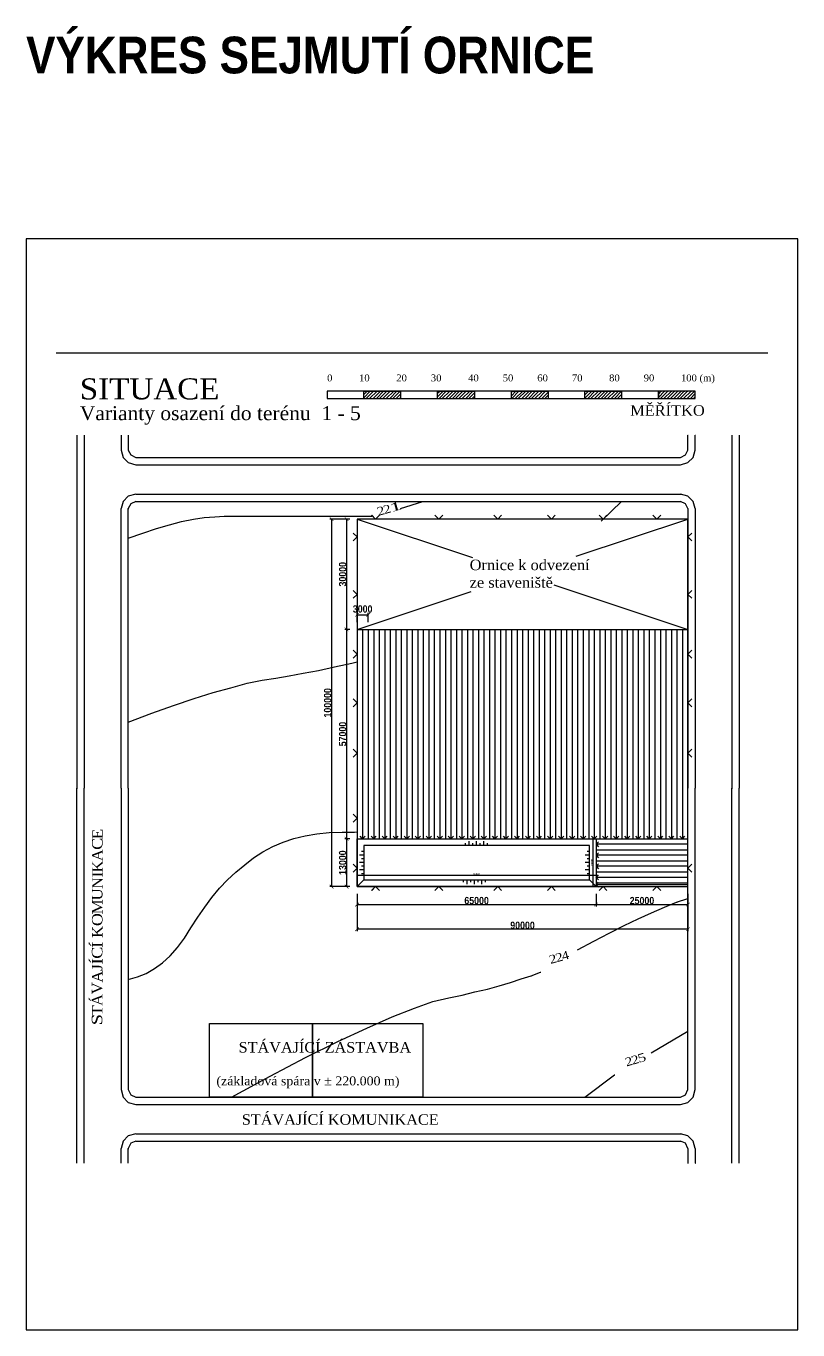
# Model space of a CAD drawing. Header units: millimetres. Extents: x -51 to 2999949, y -1641567 to 415040.
# Drawn here: x 2479949 to 2689949, y 59001 to 413883 of the extents above; entities that cross this region are included whole.
import ezdxf

# ---------------------------------------------------------------- set-up
doc = ezdxf.new("R2010")
doc.units = ezdxf.units.MM
doc.header["$LTSCALE"] = 75
doc.header["$MEASUREMENT"] = 0
doc.layers.get('0').update_dxf_attribs({"linetype": 'CONTINUOUS'})
doc.layers.add('ornice', color=7, linetype='CONTINUOUS', lineweight=30)
for name, color, linetype in [('ornice šipky', 7, 'CONTINUOUS'), ('pitná voda', 130, 'CONTINUOUS'), ('plot', 11, 'CONTINUOUS'), ('svahování', 80, 'CONTINUOUS'), ('zařízení staveniště', 7, 'CONTINUOUS'), ('ZEMINA', 7, 'CONTINUOUS')]:
    doc.layers.add(name, color=color, linetype=linetype)
doc.styles.add('názvy výkresů', font='ariblk.ttf', dxfattribs={"width": 0.75, "height": 10000})
doc.styles.add('TIMESNEWROMAN', font='times.ttf')
doc.styles.add('zařízení stavby', font='ariblk.ttf', dxfattribs={"width": 0.75, "height": 2000})
doc.styles.add('ŘEZ HLOUBKY', font='ariblk.ttf', dxfattribs={"width": 0.75, "height": 500})
doc.dimstyles.new('koty', dxfattribs={"dimscale": 0, "dimtxt": 500, "dimasz": 100, "dimexe": 100, "dimexo": 1000, "dimgap": 25, "dimtad": 1, "dimdec": 3, "dimrnd": 5, "dimzin": 12, "dimdsep": 46, "dimtxsty": 'ŘEZ HLOUBKY', "dimblk": 'ARCHTICK', "dimcen": 150, "dimdle": 65, "dimclrd": 256, "dimclre": 256, "dimclrt": 141, "dimadec": 0, "dimazin": 0, "dimtfac": 1, "dimtdec": 3, "dimtmove": 2, "dimatfit": 2, "dimldrblk": 'DOTSMALL', "dimfxl": 100, "dimfxlon": 1, "dimtolj": 1, "dimtzin": 0, "dimarcsym": 0})
doc.dimstyles.new('koty ornice', dxfattribs={"dimscale": 0, "dimtxt": 2000, "dimasz": 1000, "dimexe": 500, "dimexo": 2000, "dimgap": 25, "dimtad": 1, "dimdec": 3, "dimrnd": 5, "dimzin": 12, "dimdsep": 46, "dimtxsty": 'zařízení stavby', "dimblk": 'ARCHTICK', "dimcen": 150, "dimdle": 65, "dimclrd": 256, "dimclre": 256, "dimclrt": 141, "dimadec": 0, "dimazin": 0, "dimtfac": 1, "dimtdec": 3, "dimtmove": 2, "dimatfit": 2, "dimldrblk": 'DOTSMALL', "dimfxl": 100, "dimtolj": 1, "dimtzin": 0, "dimarcsym": 0})

# ---------------------------------------------------------------- blocks, each defined once
blk = doc.blocks.new('*U155')
at = {"layer": 'plot'}
for q in [(-1061, 530), (1061, 530)]:
    blk.add_line((0, -530), q, dxfattribs=at)
blk = doc.blocks.new('*U156')
at = {"layer": 'plot', "color": 0, "linetype": 'ByBlock', "lineweight": -2, "transparency": 16777216}
for p in [(0, 0), (5, 0), (10, 0), (15, 0), (20, 0), (25, 0), (30, 0), (35, 0), (40, 0)]:
    blk.add_blockref('*U155', p, dxfattribs=at)
blk = doc.blocks.new('*U157')
at = {"layer": 'plot'}
for q in [(-1061, 530), (1061, 530)]:
    blk.add_line((0, -530), q, dxfattribs=at)
blk = doc.blocks.new('*U158')
at = {"layer": 'plot', "color": 0, "linetype": 'ByBlock', "lineweight": -2, "transparency": 16777216}
for p in [(0, 0), (5, 0), (10, 0), (15, 0), (20, 0), (25, 0), (30, 0), (35, 0), (40, 0)]:
    blk.add_blockref('*U157', p, dxfattribs=at)
blk = doc.blocks.new('_ArchTick')
at = {"color": 0, "linetype": 'ByBlock', "const_width": 0.15}
blk.add_lwpolyline([(-0.5, -0.5), (0.5, 0.5)], dxfattribs=at)
blk = doc.blocks.new('*D159')
at = {"layer": 'ornice šipky', "lineweight": -2, "transparency": 16777216}
for p, q in [((2570020, 177684), (2570020, 167565)), ((2660020, 177684), (2660020, 167565)), ((2660085, 168065), (2569955, 168065))]:
    blk.add_line(p, q, dxfattribs=at)
at = {"layer": 'ornice šipky', "lineweight": -2, "transparency": 16777216, "xscale": 1000, "yscale": 1000, "zscale": 1000, "rotation": 180}
blk.add_blockref('_ArchTick', (2570020, 168065), dxfattribs=at)
at = {"layer": 'ornice šipky', "lineweight": -2, "transparency": 16777216, "xscale": 1000, "yscale": 1000, "zscale": 1000}
blk.add_blockref('_ArchTick', (2660020, 168065), dxfattribs=at)
at = {"layer": 'ornice šipky', "color": 141, "transparency": 16777216, "insert": (2615020, 169124), "char_height": 2000, "attachment_point": 5, "style": 'zařízení stavby'}
blk.add_mtext('\\A1;90000', dxfattribs=at)
blk = doc.blocks.new('_DotSmall')
at = {"color": 0, "linetype": 'ByBlock', "const_width": 0.5}
blk.add_lwpolyline([(-0.0625, 0, 1), (0.0625, 0, 1)], format="xyb", close=True, dxfattribs=at)
blk = doc.blocks.new('*D160')
at = {"layer": 'ornice šipky', "lineweight": -2, "transparency": 16777216}
for p, q in [((2568020, 279684), (2562562, 279684)), ((2563062, 279749), (2563062, 179619)), ((2568020, 179684), (2562562, 179684))]:
    blk.add_line(p, q, dxfattribs=at)
at = {"layer": 'ornice šipky', "lineweight": -2, "transparency": 16777216, "xscale": 1000, "yscale": 1000, "zscale": 1000}
for p, rotation in [((2563062, 279684), 90), ((2563062, 179684), 270)]:
    blk.add_blockref('_ArchTick', p, dxfattribs=dict(at, rotation=rotation))
at = {"layer": 'ornice šipky', "color": 141, "transparency": 16777216, "insert": (2562003, 229684), "char_height": 2000, "attachment_point": 5, "rotation": 90, "style": 'zařízení stavby'}
blk.add_mtext('\\A1;100000', dxfattribs=at)
blk = doc.blocks.new('*D219')
at = {"layer": 'zařízení staveniště', "lineweight": -2, "transparency": 16777216}
for p, q in [((2634179, 192684), (2634079, 192684)), ((2634179, 192749), (2634179, 179619)), ((2634179, 179684), (2634079, 179684))]:
    blk.add_line(p, q, dxfattribs=at)
at = {"layer": 'zařízení staveniště', "lineweight": -2, "transparency": 16777216, "xscale": 100, "yscale": 100, "zscale": 100}
for p, rotation in [((2634179, 192684), 90), ((2634179, 179684), 270)]:
    blk.add_blockref('_ArchTick', p, dxfattribs=dict(at, rotation=rotation))
at = {"layer": 'zařízení staveniště', "color": 141, "transparency": 16777216, "insert": (2633896, 186184), "char_height": 500, "attachment_point": 5, "rotation": 90, "style": 'ŘEZ HLOUBKY'}
blk.add_mtext('\\A1;13000', dxfattribs=at)
blk = doc.blocks.new('*D220')
at = {"layer": 'zařízení staveniště', "lineweight": -2, "transparency": 16777216}
for p, q in [((2569955, 182782), (2635085, 182782)), ((2570020, 182682), (2570020, 182882)), ((2635020, 182682), (2635020, 182882))]:
    blk.add_line(p, q, dxfattribs=at)
at = {"layer": 'zařízení staveniště', "lineweight": -2, "transparency": 16777216, "xscale": 100, "yscale": 100, "zscale": 100, "rotation": 180}
blk.add_blockref('_ArchTick', (2570020, 182782), dxfattribs=at)
at = {"layer": 'zařízení staveniště', "lineweight": -2, "transparency": 16777216, "xscale": 100, "yscale": 100, "zscale": 100}
blk.add_blockref('_ArchTick', (2635020, 182782), dxfattribs=at)
at = {"layer": 'zařízení staveniště', "color": 141, "transparency": 16777216, "insert": (2602520, 183065), "char_height": 500, "attachment_point": 5, "style": 'ŘEZ HLOUBKY'}
blk.add_mtext('\\A1;65000', dxfattribs=at)
blk = doc.blocks.new('*D221')
at = {"layer": 'ornice šipky', "lineweight": -2, "transparency": 16777216}
for p, q in [((2568020, 279684), (2566646, 279684)), ((2567146, 279749), (2567146, 249619)), ((2568020, 249684), (2566646, 249684))]:
    blk.add_line(p, q, dxfattribs=at)
at = {"layer": 'ornice šipky', "lineweight": -2, "transparency": 16777216, "xscale": 1000, "yscale": 1000, "zscale": 1000}
for p, rotation in [((2567146, 279684), 90), ((2567146, 249684), 270)]:
    blk.add_blockref('_ArchTick', p, dxfattribs=dict(at, rotation=rotation))
at = {"layer": 'ornice šipky', "color": 141, "transparency": 16777216, "insert": (2566087, 264684), "char_height": 2000, "attachment_point": 5, "rotation": 90, "style": 'zařízení stavby'}
blk.add_mtext('\\A1;30000', dxfattribs=at)
blk = doc.blocks.new('*D222')
at = {"layer": 'ornice šipky', "lineweight": -2, "transparency": 16777216}
for p, q in [((2568020, 249684), (2566646, 249684)), ((2567146, 249749), (2567146, 192619)), ((2568020, 192684), (2566646, 192684))]:
    blk.add_line(p, q, dxfattribs=at)
at = {"layer": 'ornice šipky', "lineweight": -2, "transparency": 16777216, "xscale": 1000, "yscale": 1000, "zscale": 1000}
for p, rotation in [((2567146, 249684), 90), ((2567146, 192684), 270)]:
    blk.add_blockref('_ArchTick', p, dxfattribs=dict(at, rotation=rotation))
at = {"layer": 'ornice šipky', "color": 141, "transparency": 16777216, "insert": (2566087, 221184), "char_height": 2000, "attachment_point": 5, "rotation": 90, "style": 'zařízení stavby'}
blk.add_mtext('\\A1;57000', dxfattribs=at)
blk = doc.blocks.new('*D223')
at = {"layer": 'ornice šipky', "lineweight": -2, "transparency": 16777216}
for p, q in [((2568020, 192684), (2566646, 192684)), ((2567146, 192749), (2567146, 179619)), ((2568020, 179684), (2566646, 179684))]:
    blk.add_line(p, q, dxfattribs=at)
at = {"layer": 'ornice šipky', "lineweight": -2, "transparency": 16777216, "xscale": 1000, "yscale": 1000, "zscale": 1000}
for p, rotation in [((2567146, 192684), 90), ((2567146, 179684), 270)]:
    blk.add_blockref('_ArchTick', p, dxfattribs=dict(at, rotation=rotation))
at = {"layer": 'ornice šipky', "color": 141, "transparency": 16777216, "insert": (2566087, 186184), "char_height": 2000, "attachment_point": 5, "rotation": 90, "style": 'zařízení stavby'}
blk.add_mtext('\\A1;13000', dxfattribs=at)
blk = doc.blocks.new('*D224')
at = {"layer": 'ornice šipky', "lineweight": -2, "transparency": 16777216}
for p, q in [((2570020, 177684), (2570020, 174284)), ((2635020, 177684), (2635020, 174284)), ((2569955, 174784), (2635085, 174784))]:
    blk.add_line(p, q, dxfattribs=at)
at = {"layer": 'ornice šipky', "lineweight": -2, "transparency": 16777216, "xscale": 1000, "yscale": 1000, "zscale": 1000, "rotation": 180}
blk.add_blockref('_ArchTick', (2570020, 174784), dxfattribs=at)
at = {"layer": 'ornice šipky', "lineweight": -2, "transparency": 16777216, "xscale": 1000, "yscale": 1000, "zscale": 1000}
blk.add_blockref('_ArchTick', (2635020, 174784), dxfattribs=at)
at = {"layer": 'ornice šipky', "color": 141, "transparency": 16777216, "insert": (2602520, 175843), "char_height": 2000, "attachment_point": 5, "style": 'zařízení stavby'}
blk.add_mtext('\\A1;65000', dxfattribs=at)
blk = doc.blocks.new('*D225')
at = {"layer": 'ornice šipky', "lineweight": -2, "transparency": 16777216}
for p, q in [((2635020, 177684), (2635020, 174284)), ((2660020, 177684), (2660020, 174284)), ((2634955, 174784), (2660085, 174784))]:
    blk.add_line(p, q, dxfattribs=at)
at = {"layer": 'ornice šipky', "lineweight": -2, "transparency": 16777216, "xscale": 1000, "yscale": 1000, "zscale": 1000, "rotation": 180}
blk.add_blockref('_ArchTick', (2635020, 174784), dxfattribs=at)
at = {"layer": 'ornice šipky', "lineweight": -2, "transparency": 16777216, "xscale": 1000, "yscale": 1000, "zscale": 1000}
blk.add_blockref('_ArchTick', (2660020, 174784), dxfattribs=at)
at = {"layer": 'ornice šipky', "color": 141, "transparency": 16777216, "insert": (2647520, 175843), "char_height": 2000, "attachment_point": 5, "style": 'zařízení stavby'}
blk.add_mtext('\\A1;25000', dxfattribs=at)
blk = doc.blocks.new('*D226')
at = {"layer": 'ornice šipky', "lineweight": -2, "transparency": 16777216}
for p, q in [((2569955, 253642), (2573085, 253642)), ((2570020, 251684), (2570020, 254142)), ((2573020, 251684), (2573020, 254142))]:
    blk.add_line(p, q, dxfattribs=at)
at = {"layer": 'ornice šipky', "lineweight": -2, "transparency": 16777216, "xscale": 1000, "yscale": 1000, "zscale": 1000, "rotation": 180}
blk.add_blockref('_ArchTick', (2570020, 253642), dxfattribs=at)
at = {"layer": 'ornice šipky', "lineweight": -2, "transparency": 16777216, "xscale": 1000, "yscale": 1000, "zscale": 1000}
blk.add_blockref('_ArchTick', (2573020, 253642), dxfattribs=at)
at = {"layer": 'ornice šipky', "color": 141, "transparency": 16777216, "insert": (2571520, 255214), "char_height": 2000, "attachment_point": 5, "style": 'zařízení stavby'}
blk.add_mtext('\\A1;3000', dxfattribs=at)

msp = doc.modelspace()

# ---------------------------------------------------------------- linework, layer by layer
for p, q in [((2488166.6185, 324920.1745), (2681752.1823, 324920.1745)), ((2509847.5854, 286496.2561), (2658142.3038, 286496.2561)), ((2509847.5854, 284515.909), (2658142.3038, 284515.909)), ((2571855.6645, 280452.3437), (2574041.7669, 280452.3437)), ((2509847.5854, 112354.1279), (2658142.3038, 112354.1279)), ((2509847.5854, 110399.4985), (2658142.3038, 110399.4985))]:
    msp.add_line(p, q)
msp.add_lwpolyline([(2479948.9938, 356001.2066), (2479948.9938, 59001.2066), (2689948.9938, 59001.2066), (2689948.9938, 356001.2066)], close=True)
for points in [[(2561851.0381, 312523.7166), (2571855.6645, 312523.7166), (2571855.6645, 314478.346), (2581860.2843, 314478.346), (2581860.2843, 312523.7166), (2591864.9041, 312523.7166), (2591864.9041, 314478.346), (2601972.395, 314478.346), (2601972.395, 312523.7166), (2611977.0279, 312523.7166), (2611977.0279, 314478.346), (2621981.6346, 314478.346), (2621981.6346, 312523.7166), (2631986.2675, 312523.7166), (2631986.2675, 314478.346), (2641990.8873, 314478.346), (2641990.8873, 312523.7166), (2651995.5072, 312523.7166), (2651995.5072, 314478.346), (2561851.0381, 314478.346), (2561851.0381, 312523.7166), (2652098.3783, 312523.7166)], [(2571855.6645, 313603.8893), (2572730.1081, 314478.346), (2572832.9792, 314478.346)], [(2571855.6645, 312729.4588), (2573604.5386, 314478.346), (2573707.4097, 314478.346)], [(2572498.635, 312523.7166), (2574478.9821, 314478.346), (2574607.5841, 314478.346)], [(2573398.7964, 312523.7166), (2575482.0146, 314478.346), (2575584.8857, 314478.346)], [(2574376.098, 312523.7166), (2576356.4582, 314478.346), (2576459.3293, 314478.346)], [(2575250.5546, 312523.7166), (2577230.9018, 314478.346), (2577359.4906, 314478.346)], [(2576150.7029, 312523.7166), (2578105.3322, 314478.346), (2578233.9211, 314478.346)], [(2577025.1465, 312523.7166), (2579005.4936, 314478.346), (2579108.3778, 314478.346)], [(2577899.5901, 312523.7166), (2579982.8083, 314478.346), (2580085.6794, 314478.346)], [(2578876.8916, 312523.7166), (2580857.2519, 314478.346), (2580985.8407, 314478.346)], [(2579777.0661, 312523.7166), (2581757.4132, 314478.346), (2581860.2843, 314478.346)], [(2580651.4966, 312523.7166), (2581860.2843, 313732.5044), (2581963.1554, 313732.5044)], [(2581525.9402, 312523.7166), (2581860.2843, 312832.3299), (2581963.1554, 312832.3299)], [(2591864.9041, 313938.2466), (2592507.8746, 314478.346), (2592636.4766, 314478.346)], [(2591864.9041, 312960.9188), (2593408.036, 314478.346), (2593510.9071, 314478.346)], [(2592302.1194, 312523.7166), (2594282.4665, 314478.346), (2594385.3507, 314478.346)], [(2593176.5629, 312523.7166), (2595259.7942, 314478.346), (2595388.3831, 314478.346)], [(2594179.5954, 312523.7166), (2596159.9425, 314478.346), (2596262.8136, 314478.346)], [(2595054.039, 312523.7166), (2597034.3861, 314478.346), (2597137.2703, 314478.346)], [(2595928.4825, 312523.7166), (2597908.8297, 314478.346), (2598011.7008, 314478.346)], [(2596802.913, 312523.7166), (2598783.2602, 314478.346), (2598886.1443, 314478.346)], [(2597677.3566, 312523.7166), (2599657.7168, 314478.346), (2599786.3057, 314478.346)], [(2598577.518, 312523.7166), (2600660.7362, 314478.346), (2600763.6073, 314478.346)], [(2599554.8326, 312523.7166), (2601535.1798, 314478.346), (2601638.064, 314478.346)], [(2600429.2762, 312523.7166), (2601972.395, 314041.1177), (2602075.2792, 314041.1177)], [(2601303.7067, 312523.7166), (2601972.395, 313166.6872), (2602075.2792, 313166.6872)], [(2611977.0279, 314169.7065), (2612311.359, 314478.346), (2612414.2432, 314478.346)], [(2611977.0279, 313269.5583), (2613185.8156, 314478.346), (2613288.6867, 314478.346)], [(2612079.899, 312523.7166), (2614060.2461, 314478.346), (2614188.835, 314478.346)], [(2612980.0473, 312523.7166), (2615063.2786, 314478.346), (2615166.1628, 314478.346)], [(2613854.5039, 312523.7166), (2615937.7222, 314478.346), (2616040.5933, 314478.346)], [(2614831.8055, 312523.7166), (2616812.1527, 314478.346), (2616915.0368, 314478.346)], [(2615706.2491, 312523.7166), (2617686.6093, 314478.346), (2617815.1982, 314478.346)], [(2616606.4105, 312523.7166), (2618586.7576, 314478.346), (2618689.6287, 314478.346)], [(2617480.841, 312523.7166), (2619461.2012, 314478.346), (2619564.0723, 314478.346)], [(2618355.2976, 312523.7166), (2620438.5158, 314478.346), (2620567.1047, 314478.346)], [(2619332.5992, 312523.7166), (2621312.9463, 314478.346), (2621441.5483, 314478.346)], [(2620232.7737, 312523.7166), (2621981.6346, 314272.6038), (2622084.5188, 314272.6038)], [(2621107.2041, 312523.7166), (2621981.6346, 313398.1471), (2622084.5188, 313398.1471)], [(2631986.2675, 314375.4749), (2632089.1386, 314478.346), (2632217.7275, 314478.346)], [(2631986.2675, 313501.0182), (2632989.3, 314478.346), (2633092.1842, 314478.346)], [(2631986.2675, 312626.5877), (2633863.7436, 314478.346), (2633966.6147, 314478.346)], [(2632757.8269, 312523.7166), (2634738.1741, 314478.346), (2634841.0452, 314478.346)], [(2633632.2705, 312523.7166), (2635715.5018, 314478.346), (2635844.0907, 314478.346)], [(2634635.303, 312523.7166), (2636615.6501, 314478.346), (2636718.5212, 314478.346)], [(2635509.7465, 312523.7166), (2637490.0937, 314478.346), (2637592.9778, 314478.346)], [(2636384.1901, 312523.7166), (2638364.5372, 314478.346), (2638467.4083, 314478.346)], [(2637258.6206, 312523.7166), (2639238.9677, 314478.346), (2639341.8388, 314478.346)], [(2638133.0642, 312523.7166), (2640242.0133, 314478.346), (2640344.8844, 314478.346)], [(2639136.0966, 312523.7166), (2641116.4438, 314478.346), (2641219.3149, 314478.346)], [(2640010.5402, 312523.7166), (2641990.8873, 314478.346), (2642093.7715, 314478.346)], [(2640884.9838, 312523.7166), (2641990.8873, 313603.8893), (2642093.7715, 313603.8893)], [(2641785.1321, 312523.7166), (2641990.8873, 312729.4588), (2642093.7715, 312729.4588)], [(2651995.5072, 312523.7166), (2662000.127, 312523.7166), (2662000.127, 314478.346), (2651995.5072, 314478.346), (2651995.5072, 312523.7166), (2652098.3783, 312523.7166)], [(2651995.5072, 313732.5044), (2652767.0666, 314478.346), (2652869.9507, 314478.346)], [(2651995.5072, 312832.3299), (2653641.5101, 314478.346), (2653744.3943, 314478.346)], [(2652535.6066, 312523.7166), (2654515.9537, 314478.346), (2654644.5426, 314478.346)], [(2653435.7549, 312523.7166), (2655518.9862, 314478.346), (2655621.8703, 314478.346)], [(2654413.0826, 312523.7166), (2656393.4297, 314478.346), (2656496.3008, 314478.346)], [(2655287.5131, 312523.7166), (2657267.8602, 314478.346), (2657396.4622, 314478.346)], [(2656187.6745, 312523.7166), (2658142.3038, 314478.346), (2658270.9058, 314478.346)], [(2657062.118, 312523.7166), (2659042.4652, 314478.346), (2659145.3363, 314478.346)], [(2657936.5485, 312523.7166), (2659916.8957, 314478.346), (2660019.7798, 314478.346)], [(2658811.0052, 312523.7166), (2660894.2234, 314478.346), (2661022.8123, 314478.346)], [(2659814.0246, 312523.7166), (2661794.3717, 314478.346), (2661897.2559, 314478.346)], [(2660688.4681, 312523.7166), (2662000.127, 313835.3755), (2662103.0111, 313835.3755)], [(2661562.9117, 312523.7166), (2662000.127, 312960.9188), (2662103.0111, 312960.9188)], [(2493799.0401, 302519.0837), (2493799.0401, 206459.2977), (2493901.9177, 206459.2977)], [(2495779.3872, 302519.0837), (2495779.3872, 206459.2977), (2495882.2648, 206459.2977)], [(2505784.0135, 302519.0837), (2505784.0135, 298455.5184), (2506324.1064, 296475.1713), (2507764.3607, 295060.6413), (2509847.5854, 294494.8241), (2658039.4327, 294494.8241), (2660019.7798, 295060.6413), (2661460.0406, 296475.1713), (2662000.127, 298455.5184), (2662000.127, 302519.0837), (2662103.0111, 302519.0837)], [(2507764.3607, 302519.0837), (2507764.3607, 298455.5184), (2508407.3312, 297143.8596), (2509847.5854, 296475.1713), (2658039.4327, 296475.1713), (2659351.0915, 297143.8596), (2660019.7798, 298455.5184), (2660019.7798, 302519.0837), (2660122.664, 302519.0837)], [(2672004.7468, 302519.0837), (2672004.7468, 206459.2977), (2672107.6179, 206459.2977)], [(2673985.0939, 302519.0837), (2673985.0939, 206459.2977), (2674087.9781, 206459.2977)], [(2509847.5854, 286496.2561), (2507764.3607, 285956.1567), (2506324.1064, 284515.909), (2505784.0135, 282535.5619), (2505886.8846, 282535.5619)], [(2509847.5854, 284515.909), (2508407.3312, 283847.2207), (2507764.3607, 282535.5619), (2507867.2383, 282535.5619)], [(2581860.2843, 282535.5619), (2587904.1968, 284515.909), (2588007.081, 284515.909)], [(2636384.1901, 279140.6848), (2641990.8873, 284515.909), (2642093.7715, 284515.909)], [(2662000.127, 282535.5619), (2661460.0406, 284515.909), (2660019.7798, 285956.1567), (2658039.4327, 286496.2561), (2658142.3038, 286496.2561)], [(2660019.7798, 282535.5619), (2659351.0915, 283847.2207), (2658039.4327, 284515.909), (2658142.3038, 284515.909)], [(2505784.0135, 206459.2977), (2505784.0135, 282535.5619), (2505886.8846, 282535.5619)], [(2507764.3607, 206459.2977), (2507764.3607, 282535.5619), (2507867.2383, 282535.5619)], [(2507764.3607, 274537.0201), (2511725.0615, 275848.6789), (2515454.2892, 277160.3377), (2518977.7682, 278137.6393), (2522269.7742, 279037.8137), (2525458.909, 279680.7843), (2528416.5708, 280117.9864), (2531271.3615, 280349.4726), (2533817.5258, 280452.3437), (2571958.5356, 280452.3437)], [(2660019.7798, 282535.5619), (2660019.7798, 206459.2977), (2660122.664, 206459.2977)], [(2662000.127, 282535.5619), (2662000.127, 206459.2977), (2662103.0111, 206459.2977)], [(2507764.3607, 224462.4724), (2514142.6304, 226880.0348), (2520057.954, 228963.2661), (2525664.6577, 230840.7421), (2530834.1397, 232486.732), (2535669.2776, 233798.3908), (2540067.2001, 235007.1785), (2544156.4898, 235881.6352), (2547885.7175, 236421.7346), (2551512.0742, 236987.5257), (2555369.8973, 237733.3673), (2559536.3469, 238504.9529), (2563831.3918, 239507.9722), (2568563.6455, 240485.3), (2570019.7798, 240849.3336), (2570019.7798, 240849.3336), (2570019.7798, 240849.3336)], [(2493799.0401, 104355.573), (2493799.0401, 206459.2977), (2493901.9177, 206459.2977)], [(2495779.3872, 104355.573), (2495779.3872, 206459.2977), (2495882.2648, 206459.2977)], [(2505784.0135, 206459.2977), (2505784.0135, 124441.9724), (2506324.1064, 122358.7477), (2507764.3607, 120918.4934), (2509847.5854, 120378.4005), (2658039.4327, 120378.4005), (2660019.7798, 120918.4934), (2661460.0406, 122358.7477), (2662000.127, 124441.9724), (2662000.127, 206459.2977), (2662103.0111, 206459.2977)], [(2507764.3607, 206459.2977), (2507764.3607, 124441.9724), (2508407.3312, 123027.436), (2509847.5854, 122358.7477), (2658039.4327, 122358.7477), (2659351.0915, 123027.436), (2660019.7798, 124441.9724), (2660019.7798, 206459.2977), (2660122.664, 206459.2977)], [(2672004.7468, 104355.573), (2672004.7468, 206459.2977), (2672107.6179, 206459.2977)], [(2673985.0939, 104355.573), (2673985.0939, 206459.2977), (2674087.9781, 206459.2977)], [(2507764.3607, 154404.4029), (2510284.8072, 155073.0912), (2512599.4985, 156050.4058), (2514914.1898, 157387.7824), (2517100.2922, 158905.1965), (2519183.5169, 160782.6726), (2521163.8641, 163097.3638), (2523041.3401, 165617.7973), (2524790.2207, 168472.6011), (2526667.6902, 171327.3787), (2528545.1662, 174079.2983), (2530525.5133, 176702.616), (2532608.7381, 179223.0625), (2534794.8405, 181537.7538), (2537006.6607, 183620.972), (2539424.2296, 185601.3322), (2541841.7985, 187453.0774), (2544362.2451, 189099.0935), (2547114.1581, 190539.3412), (2549866.0712, 191748.1289), (2552823.733, 192725.4436), (2555909.9902, 193497.0161), (2559099.1251, 194037.1024), (2562391.1376, 194371.4466), (2565914.6166, 194500.0354), (2569335.2179, 194500.0354), (2570019.7798, 194541.5249), (2570019.7798, 194541.5249), (2570019.7798, 194541.5249), (2570019.7798, 194541.5249), (2570019.7798, 194541.5249), (2570019.7798, 194541.5249), (2570019.7798, 194541.5249)], [(2630005.9204, 162428.6625), (2634403.843, 164846.2379), (2638595.9972, 167032.3403), (2642659.5756, 169115.5716), (2646491.681, 170890.1635), (2650118.0311, 172536.1665), (2653641.5101, 174079.2983), (2656933.5292, 175390.9572), (2657062.118, 175390.9572)], [(2656933.5292, 175390.9572), (2660019.7798, 176471.1429), (2660122.664, 176471.1429)], [(2617377.9699, 155407.4353), (2619898.4164, 156384.75), (2620001.2875, 156384.75)], [(2535797.873, 122358.7477), (2546342.5922, 128068.3291), (2556012.8679, 133109.2222), (2564808.7065, 137507.1317), (2572627.2239, 141133.4818), (2579545.5799, 144194.0278), (2585589.5186, 146611.6032), (2590656.1295, 148386.1951), (2594951.1548, 149363.5098), (2598577.518, 150135.0692), (2602075.2792, 151009.5127), (2605495.8871, 151781.0852), (2608685.022, 152655.5157), (2611771.2726, 153529.9593), (2614626.0633, 154532.9917), (2617377.9699, 155407.4353), (2617480.841, 155407.4353)], [(2529856.825, 122358.7477), (2529856.825, 142445.1406), (2587904.1968, 142445.1406), (2587904.1968, 122358.7477), (2557890.3439, 122358.7477), (2557890.3439, 142445.1406), (2557890.3439, 122358.7477), (2529856.825, 122358.7477), (2529959.7027, 122358.7477)], [(2650015.16, 134420.881), (2660019.7798, 140361.9224), (2660122.664, 140361.9224)], [(2631986.2675, 122358.7477), (2640010.5402, 128402.6732), (2640113.4113, 128402.6732)], [(2509847.5854, 112354.1279), (2507764.3607, 111814.035), (2506324.1064, 110399.4985), (2505784.0135, 108419.1448), (2505886.8846, 108419.1448)], [(2509847.5854, 110399.4985), (2508407.3312, 109833.6813), (2507764.3607, 108419.1448), (2507867.2383, 108419.1448)], [(2662000.127, 108419.1448), (2661460.0406, 110399.4985), (2660019.7798, 111814.035), (2658039.4327, 112354.1279), (2658142.3038, 112354.1279)], [(2660019.7798, 108419.1448), (2659351.0915, 109833.6813), (2658039.4327, 110399.4985), (2658142.3038, 110399.4985)], [(2505784.0135, 104355.573), (2505784.0135, 108419.1448), (2505886.8846, 108419.1448)], [(2507764.3607, 104355.573), (2507764.3607, 108419.1448), (2507867.2383, 108419.1448)], [(2660019.7798, 108419.1448), (2660019.7798, 104355.573), (2660122.664, 104355.573)], [(2662000.127, 108419.1448), (2662000.127, 104355.573), (2662103.0111, 104355.573)]]:
    msp.add_lwpolyline(points)
at = {"layer": 'ornice'}
for p, q in [((2570019.7798, 249684.2977), (2660019.7798, 249684.2977)), ((2573019.7798, 249684.2977), (2573019.7798, 192684.2977)), ((2576019.7798, 249684.2977), (2576019.7798, 192684.2977)), ((2579019.7798, 249684.2977), (2579019.7798, 192684.2977)), ((2582019.7798, 249684.2977), (2582019.7798, 192684.2977)), ((2585019.7798, 249684.2977), (2585019.7798, 192684.2977)), ((2588019.7798, 249684.2977), (2588019.7798, 192684.2977)), ((2591019.7798, 249684.2977), (2591019.7798, 192684.2977)), ((2594019.7798, 249684.2977), (2594019.7798, 192684.2977)), ((2597019.7798, 249684.2977), (2597019.7798, 192684.2977)), ((2600019.7798, 249684.2977), (2600019.7798, 192684.2977)), ((2603019.7798, 249684.2977), (2603019.7798, 192684.2977)), ((2606019.7798, 249684.2977), (2606019.7798, 192684.2977)), ((2609019.7798, 249684.2977), (2609019.7798, 192684.2977)), ((2612019.7798, 249684.2977), (2612019.7798, 192684.2977)), ((2615019.7798, 249684.2977), (2615019.7798, 192684.2977)), ((2618019.7798, 249684.2977), (2618019.7798, 192684.2977)), ((2621019.7798, 249684.2977), (2621019.7798, 192684.2977)), ((2624019.7798, 249684.2977), (2624019.7798, 192684.2977)), ((2627019.7798, 249684.2977), (2627019.7798, 192684.2977)), ((2630019.7798, 249684.2977), (2630019.7798, 192684.2977)), ((2633019.7798, 249684.2977), (2633019.7798, 192684.2977)), ((2636019.7798, 249684.2977), (2636019.7798, 192684.2977)), ((2639019.7798, 249684.2977), (2639019.7798, 192684.2977)), ((2642019.7798, 249684.2977), (2642019.7798, 192684.2977)), ((2645019.7798, 249684.2977), (2645019.7798, 192684.2977)), ((2648019.7798, 249684.2977), (2648019.7798, 192684.2977)), ((2651019.7798, 249684.2977), (2651019.7798, 192684.2977)), ((2654019.7798, 249684.2977), (2654019.7798, 192684.2977)), ((2657019.7798, 249684.2977), (2657019.7798, 192684.2977)), ((2570019.7798, 192684.2977), (2660019.7798, 192684.2977)), ((2635019.7798, 192684.2977), (2635019.7798, 179684.2977)), ((2635019.7798, 189684.2977), (2660019.7798, 189684.2977)), ((2635019.7798, 186684.2977), (2660019.7798, 186684.2977)), ((2635019.7798, 183684.2977), (2660019.7798, 183684.2977)), ((2635019.7798, 180684.2977), (2660019.7798, 180684.2977))]:
    msp.add_line(p, q, dxfattribs=at)
at = {"layer": 'ornice šipky'}
for p, q in [((2570019.7798, 279684.2977), (2601444.487, 269209.3953)), ((2629657.3793, 269563.4975), (2660019.7798, 279684.2977)), ((2570019.7798, 249684.2977), (2601046.9099, 260026.6744)), ((2623571.4374, 261833.7452), (2660019.7798, 249684.2977)), ((2571519.7798, 249684.2977), (2571519.7798, 192684.2977)), ((2574519.7798, 249684.2977), (2574519.7798, 192684.2977)), ((2577519.7798, 249684.2977), (2577519.7798, 192684.2977)), ((2580519.7798, 249684.2977), (2580519.7798, 192684.2977)), ((2583519.7798, 249684.2977), (2583519.7798, 192684.2977)), ((2586519.7798, 249684.2977), (2586519.7798, 192684.2977)), ((2589519.7798, 249684.2977), (2589519.7798, 192684.2977)), ((2592519.7798, 249684.2977), (2592519.7798, 192684.2977)), ((2595519.7798, 249684.2977), (2595519.7798, 192684.2977)), ((2598519.7798, 249684.2977), (2598519.7798, 192684.2977)), ((2601519.7798, 249684.2977), (2601519.7798, 192684.2977)), ((2604519.7798, 249684.2977), (2604519.7798, 192684.2977)), ((2607519.7798, 249684.2977), (2607519.7798, 192684.2977)), ((2610519.7798, 249684.2977), (2610519.7798, 192684.2977)), ((2613519.7798, 249684.2977), (2613519.7798, 192684.2977)), ((2616519.7798, 249684.2977), (2616519.7798, 192684.2977)), ((2619519.7798, 249684.2977), (2619519.7798, 192684.2977)), ((2622519.7798, 249684.2977), (2622519.7798, 192684.2977)), ((2625519.7798, 249684.2977), (2625519.7798, 192684.2977)), ((2628519.7798, 249684.2977), (2628519.7798, 192684.2977)), ((2631519.7798, 249684.2977), (2631519.7798, 192684.2977)), ((2634519.7798, 249684.2977), (2634519.7798, 192684.2977)), ((2637519.7798, 249684.2977), (2637519.7798, 192684.2977)), ((2640519.7798, 249684.2977), (2640519.7798, 192684.2977)), ((2643519.7798, 249684.2977), (2643519.7798, 192684.2977)), ((2646519.7798, 249684.2977), (2646519.7798, 192684.2977)), ((2649519.7798, 249684.2977), (2649519.7798, 192684.2977)), ((2652519.7798, 249684.2977), (2652519.7798, 192684.2977)), ((2655519.7798, 249684.2977), (2655519.7798, 192684.2977)), ((2658519.7798, 249684.2977), (2658519.7798, 192684.2977)), ((2571519.7798, 192684.2977), (2570812.6731, 193391.4044)), ((2571519.7798, 192684.2977), (2572226.8866, 193391.4044)), ((2574519.7798, 192684.2977), (2573812.6731, 193391.4044)), ((2574519.7798, 192684.2977), (2575226.8866, 193391.4044)), ((2577519.7798, 192684.2977), (2576812.6731, 193391.4044)), ((2577519.7798, 192684.2977), (2578226.8866, 193391.4044)), ((2580519.7798, 192684.2977), (2579812.6731, 193391.4044)), ((2580519.7798, 192684.2977), (2581226.8866, 193391.4044)), ((2583519.7798, 192684.2977), (2582812.6731, 193391.4044)), ((2583519.7798, 192684.2977), (2584226.8866, 193391.4044)), ((2586519.7798, 192684.2977), (2585812.6731, 193391.4044)), ((2586519.7798, 192684.2977), (2587226.8866, 193391.4044)), ((2589519.7798, 192684.2977), (2588812.6731, 193391.4044)), ((2589519.7798, 192684.2977), (2590226.8866, 193391.4044)), ((2592519.7798, 192684.2977), (2591812.6731, 193391.4044)), ((2592519.7798, 192684.2977), (2593226.8866, 193391.4044)), ((2595519.7798, 192684.2977), (2594812.6731, 193391.4044)), ((2595519.7798, 192684.2977), (2596226.8866, 193391.4044)), ((2598519.7798, 192684.2977), (2597812.6731, 193391.4044)), ((2598519.7798, 192684.2977), (2599226.8866, 193391.4044)), ((2601519.7798, 192684.2977), (2600812.6731, 193391.4044)), ((2601519.7798, 192684.2977), (2602226.8866, 193391.4044)), ((2604519.7798, 192684.2977), (2603812.6731, 193391.4044)), ((2604519.7798, 192684.2977), (2605226.8866, 193391.4044)), ((2607519.7798, 192684.2977), (2606812.6731, 193391.4044)), ((2607519.7798, 192684.2977), (2608226.8866, 193391.4044)), ((2610519.7798, 192684.2977), (2609812.6731, 193391.4044)), ((2610519.7798, 192684.2977), (2611226.8866, 193391.4044)), ((2613519.7798, 192684.2977), (2612812.6731, 193391.4044)), ((2613519.7798, 192684.2977), (2614226.8866, 193391.4044)), ((2616519.7798, 192684.2977), (2615812.6731, 193391.4044)), ((2616519.7798, 192684.2977), (2617226.8866, 193391.4044)), ((2619519.7798, 192684.2977), (2618812.6731, 193391.4044)), ((2619519.7798, 192684.2977), (2620226.8866, 193391.4044)), ((2622519.7798, 192684.2977), (2621812.6731, 193391.4044)), ((2622519.7798, 192684.2977), (2623226.8866, 193391.4044)), ((2625519.7798, 192684.2977), (2624812.6731, 193391.4044)), ((2625519.7798, 192684.2977), (2626226.8866, 193391.4044)), ((2628519.7798, 192684.2977), (2627812.6731, 193391.4044)), ((2628519.7798, 192684.2977), (2629226.8866, 193391.4044)), ((2631519.7798, 192684.2977), (2630812.6731, 193391.4044)), ((2631519.7798, 192684.2977), (2632226.8866, 193391.4044)), ((2634519.7798, 192684.2977), (2633812.6731, 193391.4044)), ((2634519.7798, 192684.2977), (2635226.8866, 193391.4044)), ((2635019.7798, 191184.2977), (2635726.8866, 191891.4044)), ((2637519.7798, 192684.2977), (2636812.6731, 193391.4044)), ((2637519.7798, 192684.2977), (2638226.8866, 193391.4044)), ((2640519.7798, 192684.2977), (2639812.6731, 193391.4044)), ((2640519.7798, 192684.2977), (2641226.8866, 193391.4044)), ((2643519.7798, 192684.2977), (2642812.6731, 193391.4044)), ((2643519.7798, 192684.2977), (2644226.8866, 193391.4044)), ((2646519.7798, 192684.2977), (2645812.6731, 193391.4044)), ((2646519.7798, 192684.2977), (2647226.8866, 193391.4044)), ((2649519.7798, 192684.2977), (2648812.6731, 193391.4044)), ((2649519.7798, 192684.2977), (2650226.8866, 193391.4044)), ((2652519.7798, 192684.2977), (2651812.6731, 193391.4044)), ((2652519.7798, 192684.2977), (2653226.8866, 193391.4044)), ((2655519.7798, 192684.2977), (2654812.6731, 193391.4044)), ((2655519.7798, 192684.2977), (2656226.8866, 193391.4044)), ((2658519.7798, 192684.2977), (2657812.6731, 193391.4044)), ((2658519.7798, 192684.2977), (2659226.8866, 193391.4044)), ((2635019.7798, 191184.2977), (2635726.8866, 190477.1909)), ((2660019.7798, 191184.2977), (2635019.7798, 191184.2977)), ((2635019.7798, 188184.2977), (2635726.8866, 188891.4044)), ((2660019.7798, 188184.2977), (2635019.7798, 188184.2977)), ((2635019.7798, 188184.2977), (2635726.8866, 187477.1909)), ((2635019.7798, 185184.2977), (2635726.8866, 185891.4044)), ((2660019.7798, 185184.2977), (2635019.7798, 185184.2977)), ((2635019.7798, 185184.2977), (2635726.8866, 184477.1909)), ((2635019.7798, 182184.2977), (2635726.8866, 182891.4044)), ((2660019.7798, 182184.2977), (2635019.7798, 182184.2977)), ((2635019.7798, 182184.2977), (2635726.8866, 181477.1909)), ((2635019.7798, 180184.2977), (2635726.8866, 180891.4044)), ((2660019.7798, 180184.2977), (2635019.7798, 180184.2977)), ((2635019.7798, 180184.2977), (2635726.8866, 179477.1909))]:
    msp.add_line(p, q, dxfattribs=at)
at = {"layer": 'pitná voda'}
msp.add_line((2660019.7798, 199959.2977), (2660019.7798, 199959.2977), dxfattribs=at)
msp.add_line((2660019.7798, 199959.2977), (2660019.7798, 199959.2977), dxfattribs=at)
at = {"layer": 'plot'}
for p, q in [((2592246.5343, 279684.2977), (2591185.8741, 280744.9578)), ((2592246.5343, 279684.2977), (2593307.1945, 280744.9578)), ((2608282.9357, 279684.2977), (2607222.2755, 280744.9578)), ((2608282.9357, 279684.2977), (2609343.5959, 280744.9578)), ((2622860.0852, 279684.2977), (2621799.425, 280744.9578)), ((2622860.0852, 279684.2977), (2623920.7453, 280744.9578)), ((2636943.3081, 279684.2977), (2635882.6479, 280744.9578)), ((2636943.3081, 279684.2977), (2638003.9683, 280744.9578)), ((2651549.3038, 279684.2977), (2650488.6436, 280744.9578)), ((2651549.3038, 279684.2977), (2652609.964, 280744.9578)), ((2570019.7798, 274821.7758), (2568959.1197, 275882.436)), ((2570019.7798, 274821.7758), (2568959.1197, 273761.1156)), ((2660019.7798, 274821.7758), (2661080.44, 275882.436)), ((2660019.7798, 274821.7758), (2661080.44, 273761.1156)), ((2570019.7798, 259198.1299), (2568959.1197, 260258.7901)), ((2570019.7798, 259198.1299), (2568959.1197, 258137.4697)), ((2660019.7798, 259198.1299), (2661080.44, 260258.7901)), ((2660019.7798, 259198.1299), (2661080.44, 258137.4697)), ((2570019.7798, 242920.1774), (2568959.1197, 243980.8375)), ((2570019.7798, 242920.1774), (2568959.1197, 241859.5172)), ((2660019.7798, 242920.1774), (2661080.44, 243980.8375)), ((2660019.7798, 242920.1774), (2661080.44, 241859.5172)), ((2570019.7798, 229684.2977), (2568959.1197, 230744.9578)), ((2660019.7798, 229684.2977), (2661080.44, 230744.9578)), ((2570019.7798, 229684.2977), (2568959.1197, 228623.6375)), ((2660019.7798, 229684.2977), (2661080.44, 228623.6375)), ((2570019.7798, 215974.0609), (2568959.1197, 217034.7211)), ((2660019.7798, 215974.0609), (2661080.44, 217034.7211)), ((2570019.7798, 215974.0609), (2568959.1197, 214913.4008)), ((2660019.7798, 215974.0609), (2661080.44, 214913.4008)), ((2570019.7798, 198294.1441), (2568959.1197, 199354.8042)), ((2570019.7798, 198294.1441), (2568959.1197, 197233.4839)), ((2570019.7798, 184684.2977), (2568959.1197, 185744.9578)), ((2570019.7798, 184684.2977), (2568959.1197, 183623.6375)), ((2660019.7798, 184684.2977), (2661080.44, 185744.9578)), ((2660019.7798, 184684.2977), (2661080.44, 183623.6375)), ((2592246.5343, 179684.2977), (2591185.8741, 178623.6375)), ((2592246.5343, 179684.2977), (2593307.1945, 178623.6375)), ((2608282.9357, 179684.2977), (2607222.2755, 178623.6375)), ((2608282.9357, 179684.2977), (2609343.5959, 178623.6375)), ((2622860.0852, 179684.2977), (2621799.425, 178623.6375)), ((2622860.0852, 179684.2977), (2623920.7453, 178623.6375)), ((2636943.3081, 179684.2977), (2635882.6479, 178623.6375)), ((2636943.3081, 179684.2977), (2638003.9683, 178623.6375)), ((2651549.3038, 179684.2977), (2650488.6436, 178623.6375)), ((2651549.3038, 179684.2977), (2652609.964, 178623.6375))]:
    msp.add_line(p, q, dxfattribs=at)
msp.add_lwpolyline([(2570019.7798, 179684.2977), (2660019.7798, 179684.2977), (2660019.7798, 279684.2977), (2570019.7798, 279684.2977)], close=True, dxfattribs=at)
at = {"layer": 'svahování'}
for p, q in [((2600519.7798, 190884.7109), (2600519.7798, 192009.7109)), ((2602519.7798, 190884.7109), (2602519.7798, 192009.7109)), ((2604519.7798, 190884.7109), (2604519.7798, 192009.7109)), ((2571819.3666, 188184.2977), (2570694.3666, 188184.2977)), ((2571819.3666, 189184.2977), (2571194.3666, 189184.2977)), ((2599519.7798, 190916.4396), (2599519.7798, 191509.7109)), ((2601519.7798, 190884.7109), (2601519.7798, 191509.7109)), ((2603519.7798, 190884.7109), (2603519.7798, 191509.7109)), ((2605519.7798, 190884.7109), (2605519.7798, 191509.7109)), ((2633220.1931, 188184.2977), (2632095.1931, 188184.2977)), ((2633220.1931, 189184.2977), (2632595.1931, 189184.2977)), ((2571819.3666, 186184.2977), (2570694.3666, 186184.2977)), ((2571819.3666, 187184.2977), (2571194.3666, 187184.2977)), ((2571819.3666, 185184.2977), (2571194.3666, 185184.2977)), ((2633220.1931, 186184.2977), (2632095.1931, 186184.2977)), ((2633220.1931, 187184.2977), (2632595.1931, 187184.2977)), ((2633220.1931, 185184.2977), (2632595.1931, 185184.2977)), ((2571819.3666, 184184.2977), (2570694.3666, 184184.2977)), ((2571787.638, 183184.2977), (2571194.3666, 183184.2977)), ((2598886.038, 181483.8844), (2598886.038, 180858.8844)), ((2599886.038, 181483.8844), (2599886.038, 180358.8844)), ((2600886.038, 181483.8844), (2600886.038, 180858.8844)), ((2601886.038, 181483.8844), (2601886.038, 180358.8844)), ((2602886.038, 181483.8844), (2602886.038, 180858.8844)), ((2603886.038, 181483.8844), (2603886.038, 180358.8844)), ((2604886.038, 181452.1558), (2604886.038, 180858.8844)), ((2633220.1931, 184184.2977), (2632095.1931, 184184.2977)), ((2633188.4644, 183184.2977), (2632595.1931, 183184.2977))]:
    msp.add_line(p, q, dxfattribs=at)
at = {"layer": 'zařízení staveniště'}
for p, q in [((2660019.7798, 202459.2977), (2660019.7798, 212459.2977)), ((2633220.1931, 190884.7109), (2571819.3666, 190884.7109)), ((2571819.3666, 190884.7109), (2571819.3666, 181483.8844)), ((2633220.1931, 181483.8844), (2633220.1931, 190884.7109)), ((2570019.7798, 179684.2977), (2571819.3666, 181483.8844)), ((2571819.3666, 181483.8844), (2633220.1931, 181483.8844)), ((2635019.7798, 179684.2977), (2633220.1931, 181483.8844))]:
    msp.add_line(p, q, dxfattribs=at)
msp.add_lwpolyline([(2570019.7798, 192684.2977), (2635019.7798, 192684.2977), (2635019.7798, 179684.2977), (2570019.7798, 179684.2977)], close=True, dxfattribs=at)

# ---------------------------------------------------------------- block references
at = {"layer": 'plot'}
msp.add_blockref('*U158', (2575019.7798, 280214.6278), dxfattribs=at)
at = {"layer": 'plot', "xscale": -1, "rotation": 180}
msp.add_blockref('*U156', (2575019.7798, 179153.9676), dxfattribs=at)

# ---------------------------------------------------------------- texts
at = {"attachment_point": 7, "style": 'TIMESNEWROMAN'}
for s, insert, char_height, width in [('\\W1.04;SITUACE', (2494570.606, 312189.4902), 5726.351254, 39233.210613), ('\\W1.03;0\\~\\~\\~\\~\\~\\~\\~\\~\\~\\~10\\~\\~\\~\\~\\~\\~\\~\\~\\~\\~20\\~\\~\\~\\~\\~\\~\\~\\~\\~30\\~\\~\\~\\~\\~\\~\\~\\~\\~\\~40\\~\\~\\~\\~\\~\\~\\~\\~\\~50\\~\\~\\~\\~\\~\\~\\~\\~\\~60\\~\\~\\~\\~\\~\\~\\~\\~\\~70\\~\\~\\~\\~\\~\\~\\~\\~\\~\\~80\\~\\~\\~\\~\\~\\~\\~\\~\\~90\\~\\~\\~\\~\\~\\~\\~\\~\\~\\~100\\~(m)', (2561851.0381, 316587.4128), 1861.0337746, 104185.902222), ('\\W1.02;Varianty\\~osazení\\~do\\~terénu\\~\\~1\\~-\\~5', (2494570.606, 305373.9922), 3793.664797, 76615.213946), ('\\W1.03;MĚŘÍTKO', (2644305.5786, 307791.5676), 2863.160702, 21087.585931), ('{\\W1.03;Ornice k odvezení ze staveniště}', (2600640.3529, 260981.0613), 2863.160702, 33376.254525), ('\\W1.02;STÁVAJÍCÍ\\~ZÁSTAVBA', (2537778.2266, 134421.0118), 2863.160702, 47179.177469), ('\\W1.03;(základová\\~spára\\~v\\~±\\~220.000\\~m)', (2531734.3011, 124776.4539), 2433.709411, 49434.835916), ('\\W1.02;STÁVAJÍCÍ\\~KOMUNIKACE', (2538652.6637, 114771.8668), 2863.160702, 53670.587301)]:
    msp.add_mtext(s, dxfattribs=dict(at, insert=insert, char_height=char_height, width=width))
for s, insert, char_height, width, rotation in [('\\W1.95;1', (2579185.4395, 281532.8303), 2289.83564, 3945.505769, 15.800195223), ('\\W1.16;2', (2575816.3587, 280555.3456), 2289.83564, 3047.345227, 15.800195223), ('\\W1.16;2', (2577513.7188, 281044.0356), 2289.83564, 3047.345227, 15.800195223), ('\\W1.14;C', (2500793.7907, 189665.12), 2863.05416, 4490.011551, 89.900411366), ('\\W1.09;E', (2500819.3777, 192519.8976), 2863.05416, 4188.811084, 89.900411366), ('\\W1.04;A', (2500793.6992, 186578.7777), 2863.05416, 4592.758633, 89.900411366), ('\\W1.03;K', (2500793.6992, 183518.4149), 2863.05416, 4572.933721, 89.900411366), ('\\W1.02;N', (2500793.7907, 179017.6474), 2863.05416, 4557.722998, 89.900411366), ('\\W1.19;I', (2500793.7907, 182078.0233), 2863.05416, 3142.167689, 89.900411366), ('\\W1.04;U', (2500768.243, 175931.3967), 2863.05416, 4588.465591, 89.900411366), ('\\W1.07;M', (2500768.158, 172099.4221), 2863.05416, 5402.248105, 89.900411366), ('\\W1.13;O', (2500768.2822, 168910.3788), 2863.05416, 4720.524113, 89.900411366), ('\\W1.03;K', (2500768.4523, 165721.3748), 2863.05416, 4572.933721, 89.900411366), ('\\W1.19;Í', (2500768.4981, 162969.2851), 2863.05416, 3142.167689, 89.900411366), ('\\W1.19;Í', (2500742.6495, 158468.6223), 2863.05416, 3142.167689, 89.900411366), ('\\W1.14;C', (2500742.6953, 160011.7411), 2863.05416, 4490.011551, 89.900411366), ('\\W1.16;2', (2622649.3811, 158597.512), 2289.83564, 3047.345227, 15.800195223), ('\\W1.16;2', (2624346.7804, 159060.275), 2289.83564, 3047.345227, 15.800195223), ('\\W1.13;4', (2626018.5534, 159549.0566), 2289.83564, 3009.2889, 15.800195223), ('\\W1.09;J', (2500742.6953, 156719.5258), 2863.05416, 3226.500007, 89.900411366), ('\\W1.04;A', (2500742.8196, 153530.5218), 2863.05416, 4592.758633, 89.900411366), ('\\W1.05;V', (2500742.9962, 150341.4654), 2863.05416, 4599.969062, 89.900411366), ('\\W1.04;Á', (2500717.3176, 147177.9175), 2863.05416, 4592.758633, 89.900411366), ('\\W1.12;T', (2500717.3569, 144425.8802), 2863.05416, 4225.102355, 89.900411366), ('\\W1.28;S', (2500717.4027, 141905.172), 2863.05416, 4219.334297, 89.900411366), ('\\W1.16;2', (2643301.4343, 130692.6409), 2289.83564, 3047.345227, 15.800195223), ('\\W1.16;2', (2644998.7812, 131181.331), 2289.83564, 3047.345227, 15.800195223), ('\\W1.31;5', (2646696.1543, 131670.0341), 2289.83564, 3222.341082, 15.800195223)]:
    msp.add_mtext(s, dxfattribs=dict(at, insert=insert, char_height=char_height, width=width, rotation=rotation))
at = {"layer": 'ZEMINA', "insert": (2479948.9938, 411001.2066), "char_height": 10000, "attachment_point": 1, "style": 'názvy výkresů'}
msp.add_mtext_dynamic_manual_height_columns('VÝKRES SEJMUTÍ ORNICE', width=183031.750957, gutter_width=50000, heights=[0], dxfattribs=at)

# ---------------------------------------------------------------- dimensions: what is measured, and where the dimension line sits
at = {"layer": 'ornice šipky'}
for base, p1, p2, picture, middle in [((2563061.8624, 179684.2977), (2570019.7798, 279684.2977), (2570019.7798, 179684.2977), '*D160', (2562002.756, 229684.2977)), ((2567145.7489, 249684.2977), (2570019.7798, 279684.2977), (2570019.7798, 249684.2977), '*D221', (2566086.6425, 264684.2977)), ((2567145.7489, 192684.2977), (2570019.7798, 249684.2977), (2570019.7798, 192684.2977), '*D222', (2566086.6425, 221184.2977)), ((2567145.7489, 179684.2977), (2570019.7798, 192684.2977), (2570019.7798, 179684.2977), '*D223', (2566086.6425, 186184.2977))]:
    dim = msp.add_linear_dim(base=base, p1=p1, p2=p2, angle=90, dimstyle='koty ornice', override={"dimscale": 1}, dxfattribs=at)
    dim.commit()
    dim.dimension.update_dxf_attribs({"geometry": picture, "text_midpoint": middle})
for base, p1, p2, picture, middle in [((2573019.7798, 253642.4509), (2570019.7798, 249684.2977), (2573019.7798, 249684.2977), '*D226', (2571519.7798, 255214.0573)), ((2570019.7798, 168064.8779), (2660019.7798, 179684.2977), (2570019.7798, 179684.2977), '*D159', (2615019.7798, 169123.9844)), ((2635019.7798, 174783.6334), (2570019.7798, 179684.2977), (2635019.7798, 179684.2977), '*D224', (2602519.7798, 175842.7398)), ((2660019.7798, 174783.6334), (2635019.7798, 179684.2977), (2660019.7798, 179684.2977), '*D225', (2647519.7798, 175842.7398))]:
    dim = msp.add_linear_dim(base=base, p1=p1, p2=p2, dimstyle='koty ornice', override={"dimscale": 1}, dxfattribs=at)
    dim.commit()
    dim.dimension.update_dxf_attribs({"geometry": picture, "text_midpoint": middle})
at = {"layer": 'zařízení staveniště'}
dim = msp.add_linear_dim(base=(2634179.3558, 179684.2977), p1=(2635019.7798, 192684.2977), p2=(2635019.7798, 179684.2977), angle=90, dimstyle='koty', override={"dimscale": 1}, dxfattribs=at)
dim.commit()
dim.dimension.update_dxf_attribs({"geometry": '*D219', "text_midpoint": (2633895.8292, 186184.2977)})
dim = msp.add_linear_dim(base=(2635019.7798, 182781.928), p1=(2570019.7798, 179684.2977), p2=(2635019.7798, 179684.2977), dimstyle='koty', override={"dimscale": 1}, dxfattribs=at)
dim.commit()
dim.dimension.update_dxf_attribs({"geometry": '*D220', "text_midpoint": (2602519.7798, 183065.4546)})

doc.saveas('drawing.dxf')
